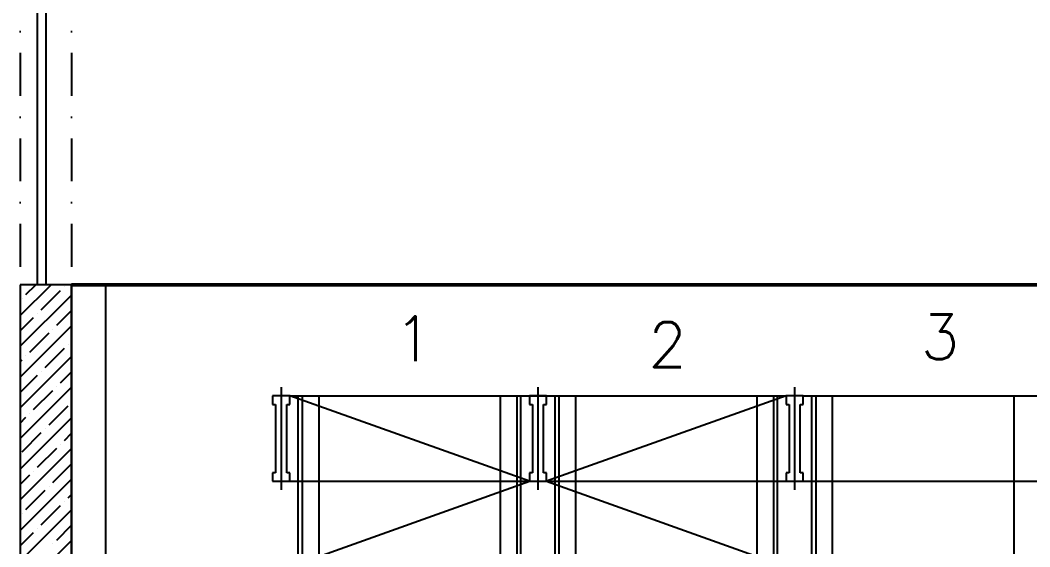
# Model space of a CAD drawing. Header units: millimetres. Extents: x -83 to 24392, y -301 to 14594.
# Drawn here: x -83 to 5816, y 4066 to 7146 of the extents above; entities that cross this region are included whole.
import ezdxf

# ---------------------------------------------------------------- set-up
doc = ezdxf.new("R2010")
doc.units = ezdxf.units.MM
doc.header["$LTSCALE"] = 0.5
doc.linetypes.add('MITTE', pattern=[2, 1.25, -0.25, 0.25, -0.25])
doc.linetypes.add('STRICHPUNKT', pattern=[1, 0.5, -0.25, 0, -0.25])
for name, color, linetype in [('ACHSEN', 2, 'MITTE'), ('DUENN', 3, 'Continuous'), ('P-2AA96A6E', 7, 'Continuous'), ('UMRISS035', 1, 'Continuous'), ('UMRISS050', 7, 'Continuous'), ('Z-SCHIENE', 2, 'Continuous')]:
    doc.layers.add(name, color=color, linetype=linetype)
doc.styles.get("Standard").update_dxf_attribs({"font": 'romans.shx', "width": 0.75})

# ---------------------------------------------------------------- blocks, each defined once
blk = doc.blocks.new('sklad OK')
at = {"color": 0, "linetype": 'STRICHPUNKT'}
for p, q in [((295.2269, 249.4989), (295.2269, 245.6429)), ((295.5269, 249.4989), (295.5269, 245.6429))]:
    blk.add_line(p, q, dxfattribs=at)
at = {"color": 0}
for p, q in [((295.3269, 249.4989), (295.3269, 245.6429)), ((295.3769, 249.4989), (295.3769, 245.6429)), ((295.5269, 245.6429), (295.2269, 245.6429)), ((295.2269, 245.6416), (295.2282, 245.6429)), ((295.2269, 245.462), (295.4078, 245.6429)), ((295.2269, 245.6429), (295.2269, 239.7429)), ((295.2606, 245.5855), (295.318, 245.6429)), ((295.5269, 240.0429), (295.5269, 245.6429)), ((295.7269, 245.6429), (295.5269, 245.6429)), ((295.5269, 245.6429), (295.5269, 240.0429)), ((295.7269, 240.0429), (295.7269, 245.6429)), ((295.2269, 245.2824), (295.5269, 245.5824)), ((295.3504, 245.4957), (295.4627, 245.608)), ((295.4851, 245.6304), (295.4851, 245.6304)), ((295.2382, 245.5631), (295.2382, 245.5631)), ((295.328, 245.4733), (295.328, 245.4733)), ((295.4402, 245.4059), (295.5269, 245.4926)), ((295.2269, 245.3722), (295.3055, 245.4508)), ((295.2269, 245.1028), (295.5269, 245.4028)), ((295.2831, 245.2488), (295.3953, 245.361)), ((295.4178, 245.3835), (295.4178, 245.3835)), ((295.5076, 245.2937), (295.5076, 245.2937)), ((295.2269, 244.9232), (295.5269, 245.2232)), ((295.2606, 245.2263), (295.2606, 245.2263)), ((295.3729, 245.159), (295.4851, 245.2712)), ((295.2269, 245.1926), (295.2382, 245.2039)), ((295.2269, 245.013), (295.328, 245.114)), ((295.3504, 245.1365), (295.3504, 245.1365)), ((295.4627, 245.0691), (295.5269, 245.1334)), ((295.4402, 245.0467), (295.4402, 245.0467)), ((295.2269, 244.7436), (295.5269, 245.0436)), ((295.3055, 244.912), (295.4178, 245.0242)), ((298.2019, 244.4929), (296.8019, 244.9929)), ((296.8019, 244.9929), (299.7019, 244.9929)), ((299.7019, 244.9929), (298.3019, 244.4929)), ((295.3953, 244.8222), (295.5076, 244.9344)), ((295.2269, 244.8334), (295.2606, 244.8671)), ((295.2831, 244.8895), (295.2831, 244.8895)), ((295.2269, 244.564), (295.5269, 244.864)), ((295.2382, 244.665), (295.3504, 244.7773)), ((295.3729, 244.7997), (295.3729, 244.7997)), ((295.4851, 244.7324), (295.5269, 244.7742)), ((295.4627, 244.7099), (295.4627, 244.7099)), ((295.2269, 244.3844), (295.5269, 244.6844)), ((295.328, 244.5752), (295.4402, 244.6875)), ((295.4178, 244.4854), (295.5269, 244.5946)), ((295.2269, 244.4742), (295.2831, 244.5303)), ((295.3055, 244.5528), (295.3055, 244.5528)), ((295.2269, 244.2048), (295.5269, 244.5048)), ((295.3953, 244.463), (295.3953, 244.463)), ((296.8019, 243.9929), (298.2019, 244.4929)), ((298.3019, 244.4929), (299.7019, 243.9929)), ((295.2606, 244.3283), (295.3729, 244.4405)), ((295.5076, 244.3956), (295.5269, 244.415)), ((295.3504, 244.2385), (295.4627, 244.3507)), ((295.4851, 244.3732), (295.4851, 244.3732)), ((295.2269, 244.0252), (295.5269, 244.3252)), ((295.2382, 244.3058), (295.2382, 244.3058)), ((295.4402, 244.1487), (295.5269, 244.2354)), ((295.2269, 244.115), (295.3055, 244.1936)), ((295.328, 244.216), (295.328, 244.216)), ((295.2269, 243.8456), (295.5269, 244.1456)), ((295.4178, 244.1262), (295.4178, 244.1262))]:
    blk.add_line(p, q, dxfattribs=at)
at = {"layer": 'ACHSEN', "color": 0}
for p, q in [((296.7519, 245.0429), (296.7519, 244.4429)), ((296.7519, 245.0429), (296.7519, 244.4429)), ((298.2519, 245.0429), (298.2519, 244.4429)), ((298.2519, 245.0429), (298.2519, 244.4429)), ((298.2519, 245.0429), (298.2519, 244.4429)), ((298.2519, 245.0429), (298.2519, 244.4429)), ((299.7519, 245.0429), (299.7519, 244.4429)), ((299.7519, 245.0429), (299.7519, 244.4429)), ((299.7519, 245.0429), (299.7519, 244.4429)), ((299.7519, 245.0429), (299.7519, 244.4429))]:
    blk.add_line(p, q, dxfattribs=at)
at = {"layer": 'DUENN', "color": 0, "lineweight": 50}
blk.add_line((295.5269, 245.6429), (319.4019, 245.6429), dxfattribs=at)
at = {"layer": 'UMRISS050', "color": 0}
for p, q in [((296.7019, 244.9929), (296.7019, 244.9429)), ((296.7019, 244.9929), (296.7019, 244.9429)), ((296.8019, 244.9929), (296.7019, 244.9929)), ((296.8019, 244.9929), (296.7019, 244.9929)), ((296.8019, 244.9929), (298.2019, 244.9929)), ((296.8019, 244.9429), (296.8019, 244.9929)), ((296.8019, 244.9429), (296.8019, 244.9929)), ((296.8019, 244.9929), (296.8019, 244.9929)), ((296.8019, 244.9929), (296.8019, 244.9929)), ((298.2019, 244.9929), (298.2019, 244.9429)), ((298.2019, 244.9929), (298.2019, 244.9429)), ((298.3019, 244.9929), (298.2019, 244.9929)), ((298.3019, 244.9929), (298.2019, 244.9929)), ((298.3019, 244.9929), (298.2019, 244.9929)), ((298.3019, 244.9929), (298.2019, 244.9929)), ((298.2019, 244.9929), (298.2019, 244.9429)), ((298.2019, 244.9929), (298.2019, 244.9429)), ((298.3019, 244.9429), (298.3019, 244.9929)), ((298.3019, 244.9429), (298.3019, 244.9929)), ((298.3019, 244.9929), (298.3019, 244.9929)), ((298.3019, 244.9929), (298.3019, 244.9929)), ((298.3019, 244.9929), (299.7019, 244.9929)), ((298.3019, 244.9929), (298.3019, 244.9929)), ((298.3019, 244.9929), (298.3019, 244.9929)), ((298.3019, 244.9429), (298.3019, 244.9929)), ((298.3019, 244.9429), (298.3019, 244.9929)), ((299.8019, 244.9929), (299.7019, 244.9929)), ((299.8019, 244.9929), (299.7019, 244.9929)), ((299.7019, 244.9929), (299.7019, 244.9429)), ((299.7019, 244.9929), (299.7019, 244.9429)), ((299.8019, 244.9929), (299.7019, 244.9929)), ((299.8019, 244.9929), (299.7019, 244.9929)), ((299.7019, 244.9929), (299.7019, 244.9429)), ((299.7019, 244.9929), (299.7019, 244.9429)), ((299.8019, 244.9929), (299.8019, 244.9929)), ((299.8019, 244.9929), (299.8019, 244.9929)), ((299.8019, 244.9429), (299.8019, 244.9929)), ((299.8019, 244.9429), (299.8019, 244.9929)), ((299.8019, 244.9929), (301.2019, 244.9929)), ((299.8019, 244.9929), (299.8019, 244.9929)), ((299.8019, 244.9929), (299.8019, 244.9929)), ((299.8019, 244.9429), (299.8019, 244.9929)), ((299.8019, 244.9429), (299.8019, 244.9929)), ((296.7019, 244.9429), (296.7194, 244.9429)), ((296.7019, 244.9429), (296.7194, 244.9429)), ((296.7194, 244.9429), (296.7194, 244.5429)), ((296.7194, 244.9429), (296.7194, 244.5429)), ((296.7844, 244.9429), (296.8019, 244.9429)), ((296.7844, 244.9429), (296.8019, 244.9429)), ((296.7844, 244.5429), (296.7844, 244.9429)), ((296.7844, 244.5429), (296.7844, 244.9429)), ((298.2019, 244.9429), (298.2194, 244.9429)), ((298.2019, 244.9429), (298.2194, 244.9429)), ((298.2019, 244.9429), (298.2194, 244.9429)), ((298.2019, 244.9429), (298.2194, 244.9429)), ((298.2194, 244.9429), (298.2194, 244.5429)), ((298.2194, 244.9429), (298.2194, 244.5429)), ((298.2194, 244.9429), (298.2194, 244.5429)), ((298.2194, 244.9429), (298.2194, 244.5429)), ((298.2844, 244.9429), (298.3019, 244.9429)), ((298.2844, 244.9429), (298.3019, 244.9429)), ((298.2844, 244.5429), (298.2844, 244.9429)), ((298.2844, 244.5429), (298.2844, 244.9429)), ((298.2844, 244.5429), (298.2844, 244.9429)), ((298.2844, 244.5429), (298.2844, 244.9429)), ((298.2844, 244.9429), (298.3019, 244.9429)), ((298.2844, 244.9429), (298.3019, 244.9429)), ((299.7019, 244.9429), (299.7194, 244.9429)), ((299.7019, 244.9429), (299.7194, 244.9429)), ((299.7019, 244.9429), (299.7194, 244.9429)), ((299.7019, 244.9429), (299.7194, 244.9429)), ((299.7194, 244.9429), (299.7194, 244.5429)), ((299.7194, 244.9429), (299.7194, 244.5429)), ((299.7194, 244.9429), (299.7194, 244.5429)), ((299.7194, 244.9429), (299.7194, 244.5429)), ((299.7844, 244.5429), (299.7844, 244.9429)), ((299.7844, 244.5429), (299.7844, 244.9429)), ((299.7844, 244.9429), (299.8019, 244.9429)), ((299.7844, 244.9429), (299.8019, 244.9429)), ((299.7844, 244.5429), (299.7844, 244.9429)), ((299.7844, 244.5429), (299.7844, 244.9429)), ((299.7844, 244.9429), (299.8019, 244.9429)), ((299.7844, 244.9429), (299.8019, 244.9429)), ((296.7019, 244.5429), (296.7019, 244.4929)), ((296.7019, 244.5429), (296.7019, 244.4929)), ((296.7194, 244.5429), (296.7019, 244.5429)), ((296.7194, 244.5429), (296.7019, 244.5429)), ((296.8019, 244.5429), (296.7844, 244.5429)), ((296.8019, 244.5429), (296.7844, 244.5429)), ((296.8019, 244.4929), (296.8019, 244.5429)), ((296.8019, 244.4929), (296.8019, 244.5429)), ((298.2019, 244.5429), (298.2019, 244.4929)), ((298.2019, 244.5429), (298.2019, 244.4929)), ((298.2194, 244.5429), (298.2019, 244.5429)), ((298.2194, 244.5429), (298.2019, 244.5429)), ((298.2194, 244.5429), (298.2019, 244.5429)), ((298.2194, 244.5429), (298.2019, 244.5429)), ((298.2019, 244.5429), (298.2019, 244.4929)), ((298.2019, 244.5429), (298.2019, 244.4929)), ((298.3019, 244.5429), (298.2844, 244.5429)), ((298.3019, 244.5429), (298.2844, 244.5429)), ((298.3019, 244.5429), (298.2844, 244.5429)), ((298.3019, 244.5429), (298.2844, 244.5429)), ((298.3019, 244.4929), (298.3019, 244.5429)), ((298.3019, 244.4929), (298.3019, 244.5429)), ((298.3019, 244.4929), (298.3019, 244.5429)), ((298.3019, 244.4929), (298.3019, 244.5429)), ((299.7194, 244.5429), (299.7019, 244.5429)), ((299.7194, 244.5429), (299.7019, 244.5429)), ((299.7019, 244.5429), (299.7019, 244.4929)), ((299.7019, 244.5429), (299.7019, 244.4929)), ((299.7194, 244.5429), (299.7019, 244.5429)), ((299.7194, 244.5429), (299.7019, 244.5429)), ((299.7019, 244.5429), (299.7019, 244.4929)), ((299.7019, 244.5429), (299.7019, 244.4929)), ((299.8019, 244.5429), (299.7844, 244.5429)), ((299.8019, 244.5429), (299.7844, 244.5429)), ((299.8019, 244.5429), (299.7844, 244.5429)), ((299.8019, 244.5429), (299.7844, 244.5429)), ((299.8019, 244.4929), (299.8019, 244.5429)), ((299.8019, 244.4929), (299.8019, 244.5429)), ((299.8019, 244.4929), (299.8019, 244.5429)), ((299.8019, 244.4929), (299.8019, 244.5429)), ((296.7019, 244.4929), (296.8019, 244.4929)), ((296.7019, 244.4929), (296.8019, 244.4929)), ((296.8019, 244.4929), (298.2019, 244.4929)), ((298.2019, 244.4929), (298.3019, 244.4929)), ((298.2019, 244.4929), (298.3019, 244.4929)), ((298.2019, 244.4929), (298.3019, 244.4929)), ((298.2019, 244.4929), (298.3019, 244.4929)), ((298.3019, 244.4929), (299.7019, 244.4929)), ((299.7019, 244.4929), (299.8019, 244.4929)), ((299.7019, 244.4929), (299.8019, 244.4929)), ((299.7019, 244.4929), (299.8019, 244.4929)), ((299.7019, 244.4929), (299.8019, 244.4929)), ((299.8019, 244.4929), (301.2019, 244.4929))]:
    blk.add_line(p, q, dxfattribs=at)
at = {"layer": 'Z-SCHIENE', "color": 0}
for p, q in [((296.8519, 240.4929), (296.8519, 244.9929)), ((296.8749, 244.9929), (296.8749, 240.4929)), ((296.9719, 244.9929), (296.9719, 240.4929)), ((298.0319, 244.9929), (298.0319, 240.4929)), ((298.1289, 244.9929), (298.1289, 240.4929)), ((298.1519, 240.4929), (298.1519, 244.9929)), ((298.3519, 240.4929), (298.3519, 244.9929)), ((298.3749, 244.9929), (298.3749, 240.4929)), ((298.4719, 244.9929), (298.4719, 240.4929)), ((299.5319, 244.9929), (299.5319, 240.4929)), ((299.6289, 244.9929), (299.6289, 240.4929)), ((299.6519, 240.4929), (299.6519, 244.9929)), ((299.8519, 240.4929), (299.8519, 244.9929)), ((299.8749, 244.9929), (299.8749, 240.4929)), ((299.9719, 244.9929), (299.9719, 240.4929)), ((301.0319, 244.9929), (301.0319, 240.4929))]:
    blk.add_line(p, q, dxfattribs=at)
at = {"layer": 'UMRISS035', "color": 0}
for s, p in [('1', (297.4121, 245.1958)), ('3', (300.4892, 245.2067)), ('2', (298.8964, 245.1611))]:
    blk.add_text(s, height=0.2626, dxfattribs=at).set_placement(p)

msp = doc.modelspace()

# ---------------------------------------------------------------- block references
at = {"layer": 'P-2AA96A6E', "color": 202, "linetype": 'Continuous', "lineweight": 20, "xscale": 1000, "yscale": 1000, "zscale": 1000}
msp.add_blockref('sklad OK', (-295309.9, -240043.9), dxfattribs=at)

doc.saveas('drawing.dxf')
